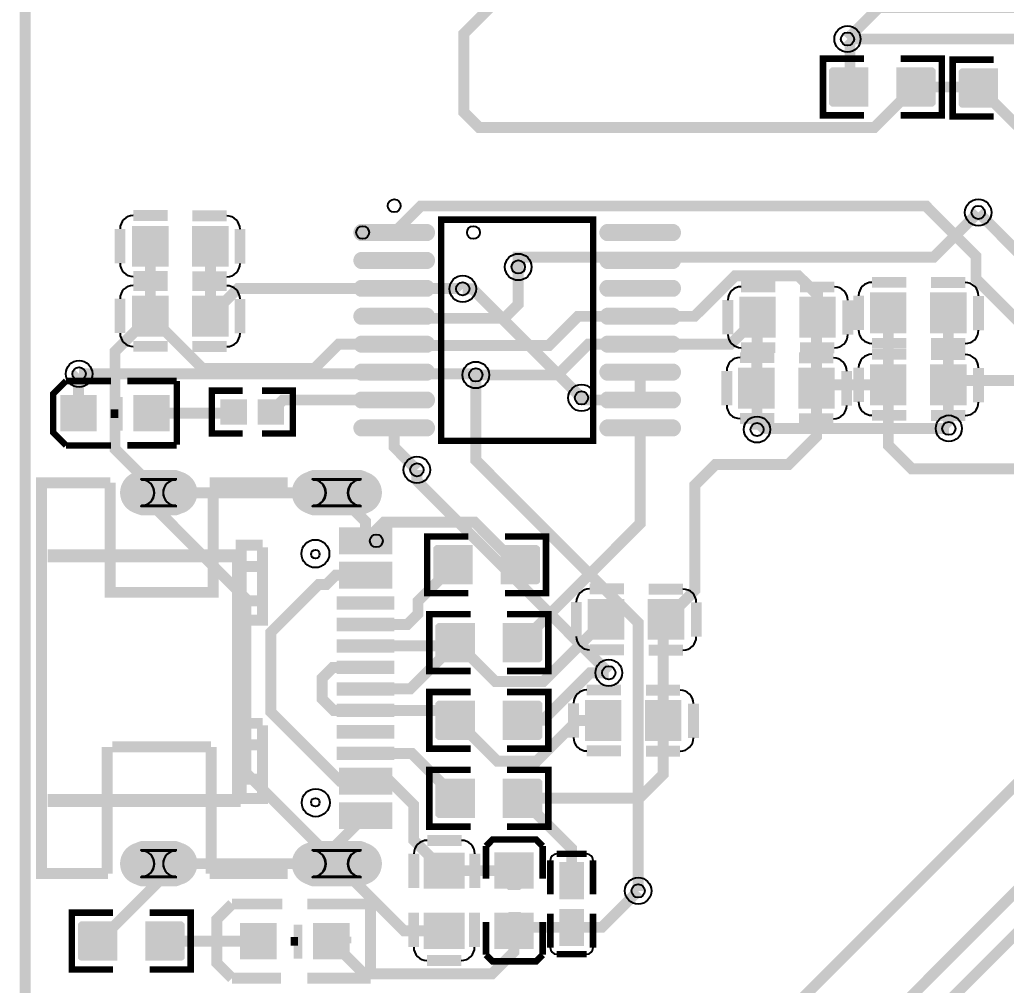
# Model space of a CAD drawing. Header units: millimetres. Extents: x 0 to 155, y 0 to 71.
# Drawn here: x -0.19 to 22.8, y 19.52 to 42 of the extents above; entities that cross this region are included whole.
import ezdxf

# ---------------------------------------------------------------- set-up
doc = ezdxf.new("R2010")
doc.units = ezdxf.units.MM
for name, color, linetype, true_color in [('BoardOutLine', 7, 'Continuous', 0xff00ff), ('BottomLayer', 7, 'Continuous', 0x0000ff), ('BottomSolderMaskLayer', 7, 'Continuous', 0xaa00ff), ('Document', 7, 'Continuous', 0xffffff), ('Hole', 7, 'Continuous', 0x222222), ('Multi-Layer', 7, 'Continuous', 0xc0c0c0), ('TopLayer', 7, 'Continuous', 0xff0000), ('TopPasteMaskLayer', 7, 'Continuous', 0x808080), ('TopSilkLayer', 7, 'Continuous', 0xffcc00), ('TopSolderMaskLayer', 7, 'Continuous', 0x800080)]:
    doc.layers.add(name, color=color, linetype=linetype, true_color=true_color)

msp = doc.modelspace()

# ---------------------------------------------------------------- hatches: boundary and pattern name
at = {"layer": 'BottomSolderMaskLayer'}
for points in [[(3.471, 31.515, -0.785398), (3.471, 30.465), (2.631, 30.465, -0.785398), (2.631, 31.515)], [(7.779, 31.515, -0.785398), (7.779, 30.465), (6.624, 30.465, -0.785398), (6.624, 31.515)], [(3.471, 22.875, -0.785398), (3.471, 21.825), (2.631, 21.825, -0.785398), (2.631, 22.875)], [(7.779, 22.875, -0.785398), (7.779, 21.825), (6.624, 21.825, -0.785398), (6.624, 22.875)]]:
    msp.add_hatch(color=256, dxfattribs=at).paths.add_polyline_path(points)
at = {"layer": 'Document'}
for points in [[(2.966, 32.566), (2.966, 33.226), (3.119, 33.226), (3.119, 32.566)], [(0.838, 32.891), (1.498, 32.891), (1.498, 32.738), (0.838, 32.738)], [(2.691, 32.943), (3.352, 32.943), (3.352, 32.79), (2.691, 32.79)], [(0.461, 29.67), (4.961, 29.67), (4.961, 23.67), (0.461, 23.67), (0.461, 23.97), (4.761, 23.97), (4.761, 29.37), (0.461, 29.37)], [(7.158, 20.272), (7.158, 20.933), (7.31, 20.933), (7.31, 20.272)], [(5.029, 20.597), (5.689, 20.597), (5.689, 20.445), (5.029, 20.445)], [(6.882, 20.649), (7.543, 20.649), (7.543, 20.497), (6.882, 20.497)]]:
    msp.add_hatch(color=256, dxfattribs=at).paths.add_polyline_path(points)
at = {"layer": 'Multi-Layer'}
for points in [[(3.451, 31.49, -0.785398), (3.451, 30.49), (2.651, 30.49, -0.785398), (2.651, 31.49)], [(7.751, 31.49, -0.785398), (7.751, 30.49), (6.651, 30.49, -0.785398), (6.651, 31.49)], [(3.451, 22.85, -0.785398), (3.451, 21.85), (2.651, 21.85, -0.785398), (2.651, 22.85)], [(7.751, 22.85, -0.785398), (7.751, 21.85), (6.651, 21.85, -0.785398), (6.651, 22.85)]]:
    msp.add_hatch(color=256, dxfattribs=at).paths.add_polyline_path(points)
at = {"layer": 'TopLayer'}
for points in [[(19.564, 40.005), (19.564, 40.869), (18.757, 40.869), (18.757, 40.005)], [(20.264, 40.005), (20.264, 40.869), (21.07, 40.869), (21.07, 40.005)], [(22.586, 40.843), (22.586, 39.979), (21.78, 39.979), (21.78, 40.843)], [(2.455, 37.177), (3.255, 37.177), (3.255, 36.277), (2.455, 36.277)], [(3.855, 37.177), (4.655, 37.177), (4.655, 36.277), (3.855, 36.277)], [(9.232, 37.22, -0.785398), (9.232, 36.877), (7.844, 36.877, -0.785398), (7.844, 37.22)], [(14.964, 37.22, -0.785398), (14.964, 36.877), (13.575, 36.877, -0.785398), (13.575, 37.22)], [(9.232, 36.57, -0.785398), (9.232, 36.227), (7.844, 36.227, -0.785398), (7.844, 36.57)], [(14.964, 36.57, -0.785398), (14.964, 36.227), (13.575, 36.227, -0.785398), (13.575, 36.57)], [(9.232, 35.92, -0.785398), (9.232, 35.577), (7.844, 35.577, -0.785398), (7.844, 35.92)], [(14.964, 35.92, -0.785398), (14.964, 35.577), (13.575, 35.577, -0.785398), (13.575, 35.92)], [(2.455, 35.552), (3.255, 35.552), (3.255, 34.652), (2.455, 34.652)], [(3.855, 35.552), (4.655, 35.552), (4.655, 34.652), (3.855, 34.652)], [(17.403, 34.626), (16.603, 34.626), (16.603, 35.526), (17.403, 35.526)], [(18.803, 34.626), (18.003, 34.626), (18.003, 35.526), (18.803, 35.526)], [(20.451, 34.728), (19.651, 34.728), (19.651, 35.628), (20.451, 35.628)], [(21.851, 34.728), (21.051, 34.728), (21.051, 35.628), (21.851, 35.628)], [(9.232, 35.269, -0.785398), (9.232, 34.926), (7.844, 34.926, -0.785398), (7.844, 35.269)], [(14.964, 35.269, -0.785398), (14.964, 34.926), (13.575, 34.926, -0.785398), (13.575, 35.269)], [(9.232, 34.619, -0.785398), (9.232, 34.276), (7.844, 34.276, -0.785398), (7.844, 34.619)], [(14.964, 34.619, -0.785398), (14.964, 34.276), (13.575, 34.276, -0.785398), (13.575, 34.619)], [(9.232, 33.969, -0.785398), (9.232, 33.626), (7.844, 33.626, -0.785398), (7.844, 33.969)], [(14.964, 33.969, -0.785398), (14.964, 33.626), (13.575, 33.626, -0.785398), (13.575, 33.969)], [(17.377, 32.975), (16.577, 32.975), (16.577, 33.875), (17.377, 33.875)], [(18.777, 32.975), (17.977, 32.975), (17.977, 33.875), (18.777, 33.875)], [(20.451, 33.051), (19.651, 33.051), (19.651, 33.952), (20.451, 33.952)], [(21.851, 33.051), (21.051, 33.051), (21.051, 33.952), (21.851, 33.952)], [(0.78, 32.441), (0.78, 33.241), (1.58, 33.241), (1.58, 32.441)], [(2.482, 32.441), (2.482, 33.241), (3.282, 33.241), (3.282, 32.441)], [(5.081, 33.136), (5.081, 32.596), (4.516, 32.596), (4.516, 33.136)], [(5.381, 33.136), (5.381, 32.596), (5.947, 32.596), (5.947, 33.136)], [(9.232, 33.319, -0.785398), (9.232, 32.976), (7.844, 32.976, -0.785398), (7.844, 33.319)], [(14.964, 33.319, -0.785398), (14.964, 32.976), (13.575, 32.976, -0.785398), (13.575, 33.319)], [(9.232, 32.669, -0.785398), (9.232, 32.326), (7.844, 32.326, -0.785398), (7.844, 32.669)], [(14.964, 32.669, -0.785398), (14.964, 32.326), (13.575, 32.326, -0.785398), (13.575, 32.669)], [(8.446, 30.17), (8.446, 29.57), (7.296, 29.57), (7.296, 30.17)], [(10.342, 28.878), (10.342, 29.742), (9.536, 29.742), (9.536, 28.878)], [(11.042, 28.878), (11.042, 29.742), (11.849, 29.742), (11.849, 28.878)], [(8.446, 29.37), (8.446, 28.77), (7.296, 28.77), (7.296, 29.37)], [(8.446, 28.57), (8.446, 28.27), (7.296, 28.27), (7.296, 28.57)], [(13.872, 27.59), (13.072, 27.59), (13.072, 28.491), (13.872, 28.491)], [(15.272, 27.59), (14.472, 27.59), (14.472, 28.491), (15.272, 28.491)], [(8.446, 28.07), (8.446, 27.77), (7.296, 27.77), (7.296, 28.07)], [(10.393, 27.067), (10.393, 27.931), (9.587, 27.931), (9.587, 27.067)], [(11.093, 27.067), (11.093, 27.931), (11.9, 27.931), (11.9, 27.067)], [(8.446, 27.57), (8.446, 27.27), (7.296, 27.27), (7.296, 27.57)], [(8.446, 27.07), (8.446, 26.77), (7.296, 26.77), (7.296, 27.07)], [(8.446, 26.57), (8.446, 26.27), (7.296, 26.27), (7.296, 26.57)], [(8.446, 26.07), (8.446, 25.77), (7.296, 25.77), (7.296, 26.07)], [(10.393, 25.256), (10.393, 26.12), (9.587, 26.12), (9.587, 25.256)], [(11.093, 25.256), (11.093, 26.12), (11.9, 26.12), (11.9, 25.256)], [(13.806, 25.236), (13.006, 25.236), (13.006, 26.136), (13.806, 26.136)], [(15.206, 25.236), (14.406, 25.236), (14.406, 26.136), (15.206, 26.136)], [(8.446, 25.57), (8.446, 25.27), (7.296, 25.27), (7.296, 25.57)], [(8.446, 25.07), (8.446, 24.77), (7.296, 24.77), (7.296, 25.07)], [(8.446, 24.57), (8.446, 23.97), (7.296, 23.97), (7.296, 24.57)], [(10.393, 24.307), (10.393, 23.443), (9.587, 23.443), (9.587, 24.307)], [(11.093, 24.307), (11.093, 23.443), (11.9, 23.443), (11.9, 24.307)], [(8.446, 23.77), (8.446, 23.17), (7.296, 23.17), (7.296, 23.77)], [(10.152, 22.587), (10.152, 21.787), (9.252, 21.787), (9.252, 22.587)], [(10.897, 21.788), (10.897, 22.588), (11.761, 22.588), (11.761, 21.788)], [(12.404, 21.561), (12.944, 21.561), (12.944, 22.351), (12.404, 22.351)], [(10.152, 21.187), (10.152, 20.387), (9.252, 20.387), (9.252, 21.187)], [(10.897, 20.388), (10.897, 21.188), (11.761, 21.188), (11.761, 20.388)], [(12.404, 21.261), (12.944, 21.261), (12.944, 20.471), (12.404, 20.471)], [(2.062, 20.979), (2.062, 20.115), (1.255, 20.115), (1.255, 20.979)], [(2.762, 20.979), (2.762, 20.115), (3.568, 20.115), (3.568, 20.979)], [(4.971, 20.147), (4.971, 20.947), (5.771, 20.947), (5.771, 20.147)], [(6.673, 20.147), (6.673, 20.947), (7.473, 20.947), (7.473, 20.147)]]:
    msp.add_hatch(color=256, dxfattribs=at).paths.add_polyline_path(points)
at = {"layer": 'TopPasteMaskLayer'}
for points in [[(18.719, 39.987), (19.519, 39.987), (19.569, 40.037), (19.569, 40.265), (19.199, 40.265), (19.199, 40.595), (19.569, 40.595), (19.569, 40.837), (19.519, 40.887), (18.719, 40.887), (18.669, 40.837), (18.669, 40.037)], [(21.109, 40.887), (20.309, 40.887), (20.259, 40.837), (20.259, 40.609), (20.629, 40.609), (20.629, 40.279), (20.259, 40.279), (20.259, 40.037), (20.309, 39.987), (21.109, 39.987), (21.159, 40.037), (21.159, 40.837)], [(21.741, 39.961), (22.541, 39.961), (22.591, 40.012), (22.591, 40.239), (22.221, 40.239), (22.221, 40.569), (22.591, 40.569), (22.591, 40.812), (22.541, 40.861), (21.741, 40.861), (21.691, 40.812), (21.691, 40.012)], [(2.455, 37.177), (3.255, 37.177), (3.255, 36.277), (2.455, 36.277)], [(3.855, 37.177), (4.655, 37.177), (4.655, 36.277), (3.855, 36.277)], [(9.232, 37.22, -0.785398), (9.232, 36.877), (7.844, 36.877, -0.785398), (7.844, 37.22)], [(14.964, 37.22, -0.785398), (14.964, 36.877), (13.575, 36.877, -0.785398), (13.575, 37.22)], [(9.232, 36.57, -0.785398), (9.232, 36.227), (7.844, 36.227, -0.785398), (7.844, 36.57)], [(14.964, 36.57, -0.785398), (14.964, 36.227), (13.575, 36.227, -0.785398), (13.575, 36.57)], [(9.232, 35.92, -0.785398), (9.232, 35.577), (7.844, 35.577, -0.785398), (7.844, 35.92)], [(14.964, 35.92, -0.785398), (14.964, 35.577), (13.575, 35.577, -0.785398), (13.575, 35.92)], [(2.455, 35.552), (3.255, 35.552), (3.255, 34.652), (2.455, 34.652)], [(3.855, 35.552), (4.655, 35.552), (4.655, 34.652), (3.855, 34.652)], [(17.403, 34.626), (16.603, 34.626), (16.603, 35.526), (17.403, 35.526)], [(18.803, 34.626), (18.003, 34.626), (18.003, 35.526), (18.803, 35.526)], [(20.451, 34.728), (19.651, 34.728), (19.651, 35.628), (20.451, 35.628)], [(21.851, 34.728), (21.051, 34.728), (21.051, 35.628), (21.851, 35.628)], [(9.232, 35.269, -0.785398), (9.232, 34.926), (7.844, 34.926, -0.785398), (7.844, 35.269)], [(14.964, 35.269, -0.785398), (14.964, 34.926), (13.575, 34.926, -0.785398), (13.575, 35.269)], [(9.232, 34.619, -0.785398), (9.232, 34.276), (7.844, 34.276, -0.785398), (7.844, 34.619)], [(14.964, 34.619, -0.785398), (14.964, 34.276), (13.575, 34.276, -0.785398), (13.575, 34.619)], [(9.232, 33.969, -0.785398), (9.232, 33.626), (7.844, 33.626, -0.785398), (7.844, 33.969)], [(14.964, 33.969, -0.785398), (14.964, 33.626), (13.575, 33.626, -0.785398), (13.575, 33.969)], [(17.377, 32.975), (16.577, 32.975), (16.577, 33.875), (17.377, 33.875)], [(18.777, 32.975), (17.977, 32.975), (17.977, 33.875), (18.777, 33.875)], [(20.451, 33.051), (19.651, 33.051), (19.651, 33.952), (20.451, 33.952)], [(21.851, 33.051), (21.051, 33.051), (21.051, 33.952), (21.851, 33.952)], [(0.78, 32.441), (0.78, 33.241), (1.58, 33.241), (1.58, 32.441)], [(2.482, 32.441), (2.482, 33.241), (3.282, 33.241), (3.282, 32.441)], [(5.096, 33.096), (5.096, 32.636), (5.056, 32.596), (4.556, 32.596), (4.516, 32.636), (4.516, 33.096), (4.556, 33.136), (5.056, 33.136)], [(5.366, 33.096), (5.366, 32.636), (5.406, 32.596), (5.907, 32.596), (5.947, 32.636), (5.947, 33.096), (5.907, 33.136), (5.406, 33.136)], [(9.232, 33.319, -0.785398), (9.232, 32.976), (7.844, 32.976, -0.785398), (7.844, 33.319)], [(14.964, 33.319, -0.785398), (14.964, 32.976), (13.575, 32.976, -0.785398), (13.575, 33.319)], [(9.232, 32.669, -0.785398), (9.232, 32.326), (7.844, 32.326, -0.785398), (7.844, 32.669)], [(14.964, 32.669, -0.785398), (14.964, 32.326), (13.575, 32.326, -0.785398), (13.575, 32.669)], [(3.95, 30.953), (3.951, 30.978), (3.951, 31.003), (3.95, 31.027), (3.947, 31.052), (3.943, 31.077), (3.938, 31.101), (3.932, 31.126), (3.925, 31.149), (3.916, 31.173), (3.907, 31.196), (3.896, 31.218), (3.884, 31.24), (3.871, 31.261), (3.857, 31.282), (3.842, 31.302), (3.826, 31.321), (3.809, 31.339), (3.791, 31.357), (3.772, 31.373), (3.753, 31.389), (3.733, 31.403), (3.712, 31.417), (3.69, 31.429), (3.668, 31.441), (3.645, 31.451), (3.622, 31.46), (3.598, 31.468), (3.574, 31.475), (3.55, 31.48), (3.525, 31.485), (3.501, 31.488), (3.476, 31.489), (3.451, 31.49), (2.651, 31.49), (2.626, 31.489), (2.601, 31.488), (2.576, 31.485), (2.552, 31.48), (2.528, 31.475), (2.504, 31.468), (2.48, 31.46), (2.457, 31.451), (2.434, 31.441), (2.412, 31.429), (2.39, 31.417), (2.369, 31.403), (2.349, 31.389), (2.33, 31.373), (2.311, 31.357), (2.293, 31.339), (2.276, 31.321), (2.26, 31.302), (2.245, 31.282), (2.231, 31.261), (2.218, 31.24), (2.206, 31.218), (2.195, 31.196), (2.185, 31.173), (2.177, 31.149), (2.17, 31.126), (2.163, 31.101), (2.159, 31.077), (2.155, 31.052), (2.152, 31.027), (2.151, 31.003), (2.151, 30.978), (2.152, 30.953), (2.155, 30.928), (2.159, 30.903), (2.163, 30.879), (2.17, 30.855), (2.177, 30.831), (2.185, 30.807), (2.195, 30.784), (2.206, 30.762), (2.218, 30.74), (2.231, 30.719), (2.245, 30.698), (2.26, 30.678), (2.276, 30.659), (2.293, 30.641), (2.311, 30.624), (2.33, 30.607), (2.349, 30.592), (2.369, 30.577), (2.39, 30.563), (2.412, 30.551), (2.434, 30.54), (2.457, 30.529), (2.48, 30.52), (2.504, 30.512), (2.528, 30.506), (2.552, 30.5), (2.576, 30.496), (2.601, 30.493), (2.626, 30.491), (2.651, 30.49), (3.451, 30.49), (3.476, 30.491), (3.501, 30.493), (3.525, 30.496), (3.55, 30.5), (3.574, 30.506), (3.598, 30.512), (3.622, 30.52), (3.645, 30.529), (3.668, 30.54), (3.69, 30.551), (3.712, 30.563), (3.733, 30.577), (3.753, 30.592), (3.772, 30.607), (3.791, 30.624), (3.809, 30.641), (3.826, 30.659), (3.842, 30.678), (3.857, 30.698), (3.871, 30.719), (3.884, 30.74), (3.896, 30.762), (3.907, 30.784), (3.916, 30.807), (3.925, 30.831), (3.932, 30.855), (3.938, 30.879), (3.943, 30.903), (3.947, 30.928)], [(8.251, 31.003), (8.25, 31.027), (8.247, 31.052), (8.243, 31.077), (8.239, 31.101), (8.232, 31.126), (8.225, 31.149), (8.216, 31.173), (8.207, 31.196), (8.196, 31.218), (8.184, 31.24), (8.171, 31.261), (8.157, 31.282), (8.142, 31.302), (8.126, 31.321), (8.109, 31.339), (8.091, 31.357), (8.072, 31.373), (8.053, 31.389), (8.033, 31.403), (8.012, 31.417), (7.99, 31.429), (7.968, 31.441), (7.945, 31.451), (7.922, 31.46), (7.898, 31.468), (7.874, 31.475), (7.85, 31.48), (7.826, 31.485), (7.801, 31.488), (7.776, 31.489), (7.751, 31.49), (6.651, 31.49), (6.626, 31.489), (6.601, 31.488), (6.577, 31.485), (6.552, 31.48), (6.528, 31.475), (6.504, 31.468), (6.48, 31.46), (6.457, 31.451), (6.434, 31.441), (6.412, 31.429), (6.39, 31.417), (6.369, 31.403), (6.349, 31.389), (6.33, 31.373), (6.311, 31.357), (6.293, 31.339), (6.276, 31.321), (6.26, 31.302), (6.245, 31.282), (6.231, 31.261), (6.218, 31.24), (6.206, 31.218), (6.195, 31.196), (6.186, 31.173), (6.177, 31.149), (6.17, 31.126), (6.164, 31.101), (6.159, 31.077), (6.155, 31.052), (6.152, 31.027), (6.151, 31.003), (6.151, 30.978), (6.152, 30.953), (6.155, 30.928), (6.159, 30.903), (6.164, 30.879), (6.17, 30.855), (6.177, 30.831), (6.186, 30.807), (6.195, 30.784), (6.206, 30.762), (6.218, 30.74), (6.231, 30.719), (6.245, 30.698), (6.26, 30.678), (6.276, 30.659), (6.293, 30.641), (6.311, 30.624), (6.33, 30.607), (6.349, 30.592), (6.369, 30.577), (6.39, 30.563), (6.412, 30.551), (6.434, 30.54), (6.457, 30.529), (6.48, 30.52), (6.504, 30.512), (6.528, 30.506), (6.552, 30.5), (6.577, 30.496), (6.601, 30.493), (6.626, 30.491), (6.651, 30.49), (7.751, 30.49), (7.776, 30.491), (7.801, 30.493), (7.826, 30.496), (7.85, 30.5), (7.874, 30.506), (7.898, 30.512), (7.922, 30.52), (7.945, 30.529), (7.968, 30.54), (7.99, 30.551), (8.012, 30.563), (8.033, 30.577), (8.053, 30.592), (8.072, 30.607), (8.091, 30.624), (8.109, 30.641), (8.126, 30.659), (8.142, 30.678), (8.157, 30.698), (8.171, 30.719), (8.184, 30.74), (8.196, 30.762), (8.207, 30.784), (8.216, 30.807), (8.225, 30.831), (8.232, 30.855), (8.239, 30.879), (8.243, 30.903), (8.247, 30.928), (8.25, 30.953), (8.251, 30.978)], [(8.446, 30.17), (7.296, 30.17), (7.296, 29.57), (8.446, 29.57)], [(9.497, 28.861), (10.297, 28.861), (10.347, 28.911), (10.347, 29.138), (9.977, 29.138), (9.977, 29.468), (10.347, 29.468), (10.347, 29.711), (10.297, 29.761), (9.497, 29.761), (9.447, 29.711), (9.447, 28.911)], [(11.887, 29.76), (11.087, 29.76), (11.037, 29.71), (11.037, 29.482), (11.407, 29.482), (11.407, 29.153), (11.037, 29.153), (11.037, 28.91), (11.087, 28.86), (11.887, 28.86), (11.937, 28.91), (11.937, 29.71)], [(8.446, 29.37), (7.296, 29.37), (7.296, 28.77), (8.446, 28.77)], [(7.296, 28.27), (8.446, 28.27), (8.446, 28.57), (7.296, 28.57)], [(13.872, 27.59), (13.072, 27.59), (13.072, 28.491), (13.872, 28.491)], [(15.272, 27.59), (14.472, 27.59), (14.472, 28.491), (15.272, 28.491)], [(7.296, 27.77), (8.446, 27.77), (8.446, 28.07), (7.296, 28.07)], [(9.548, 27.049), (10.348, 27.049), (10.398, 27.099), (10.398, 27.327), (10.028, 27.327), (10.028, 27.657), (10.398, 27.657), (10.398, 27.899), (10.348, 27.949), (9.548, 27.949), (9.498, 27.899), (9.498, 27.099)], [(11.938, 27.949), (11.138, 27.949), (11.088, 27.899), (11.088, 27.671), (11.458, 27.671), (11.458, 27.341), (11.088, 27.341), (11.088, 27.099), (11.138, 27.049), (11.938, 27.049), (11.988, 27.099), (11.988, 27.899)], [(7.296, 27.27), (8.446, 27.27), (8.446, 27.57), (7.296, 27.57)], [(7.296, 26.77), (8.446, 26.77), (8.446, 27.07), (7.296, 27.07)], [(7.296, 26.27), (8.446, 26.27), (8.446, 26.57), (7.296, 26.57)], [(8.446, 26.07), (7.296, 26.07), (7.296, 25.77), (8.446, 25.77)], [(9.548, 25.238), (10.348, 25.238), (10.398, 25.288), (10.398, 25.516), (10.028, 25.516), (10.028, 25.846), (10.398, 25.846), (10.398, 26.088), (10.348, 26.138), (9.548, 26.138), (9.498, 26.088), (9.498, 25.288)], [(11.938, 26.138), (11.138, 26.138), (11.088, 26.088), (11.088, 25.86), (11.458, 25.86), (11.458, 25.53), (11.088, 25.53), (11.088, 25.288), (11.138, 25.238), (11.938, 25.238), (11.988, 25.288), (11.988, 26.088)], [(13.806, 25.236), (13.006, 25.236), (13.006, 26.136), (13.806, 26.136)], [(15.206, 25.236), (14.406, 25.236), (14.406, 26.136), (15.206, 26.136)], [(8.446, 25.57), (7.296, 25.57), (7.296, 25.27), (8.446, 25.27)], [(7.296, 24.77), (8.446, 24.77), (8.446, 25.07), (7.296, 25.07)], [(7.296, 23.97), (8.446, 23.97), (8.446, 24.57), (7.296, 24.57)], [(9.548, 23.425), (10.348, 23.425), (10.398, 23.475), (10.398, 23.703), (10.028, 23.703), (10.028, 24.033), (10.398, 24.033), (10.398, 24.275), (10.348, 24.325), (9.548, 24.325), (9.498, 24.275), (9.498, 23.475)], [(11.938, 24.325), (11.138, 24.325), (11.088, 24.275), (11.088, 24.047), (11.458, 24.047), (11.458, 23.717), (11.088, 23.717), (11.088, 23.475), (11.138, 23.425), (11.938, 23.425), (11.988, 23.475), (11.988, 24.275)], [(7.296, 23.17), (8.446, 23.17), (8.446, 23.77), (7.296, 23.77)], [(3.951, 22.362), (3.95, 22.387), (3.947, 22.412), (3.943, 22.437), (3.938, 22.461), (3.932, 22.485), (3.925, 22.509), (3.916, 22.533), (3.907, 22.556), (3.896, 22.578), (3.884, 22.6), (3.871, 22.621), (3.857, 22.642), (3.842, 22.662), (3.826, 22.681), (3.809, 22.699), (3.791, 22.717), (3.772, 22.733), (3.753, 22.749), (3.733, 22.763), (3.712, 22.777), (3.69, 22.789), (3.668, 22.801), (3.645, 22.811), (3.622, 22.82), (3.598, 22.828), (3.574, 22.835), (3.55, 22.84), (3.525, 22.844), (3.501, 22.848), (3.476, 22.849), (3.451, 22.85), (2.651, 22.85), (2.626, 22.849), (2.601, 22.848), (2.576, 22.844), (2.552, 22.84), (2.528, 22.835), (2.504, 22.828), (2.48, 22.82), (2.457, 22.811), (2.434, 22.801), (2.412, 22.789), (2.39, 22.777), (2.369, 22.763), (2.349, 22.749), (2.33, 22.733), (2.311, 22.717), (2.293, 22.699), (2.276, 22.681), (2.26, 22.662), (2.245, 22.642), (2.231, 22.621), (2.218, 22.6), (2.206, 22.578), (2.195, 22.556), (2.185, 22.533), (2.177, 22.509), (2.17, 22.485), (2.163, 22.461), (2.159, 22.437), (2.155, 22.412), (2.152, 22.387), (2.151, 22.362), (2.151, 22.338), (2.152, 22.313), (2.155, 22.288), (2.159, 22.263), (2.163, 22.239), (2.17, 22.215), (2.177, 22.191), (2.185, 22.167), (2.195, 22.144), (2.206, 22.122), (2.218, 22.1), (2.231, 22.079), (2.245, 22.058), (2.26, 22.038), (2.276, 22.019), (2.293, 22.001), (2.311, 21.983), (2.33, 21.967), (2.349, 21.951), (2.369, 21.937), (2.39, 21.923), (2.412, 21.911), (2.434, 21.9), (2.457, 21.889), (2.48, 21.88), (2.504, 21.872), (2.528, 21.865), (2.552, 21.86), (2.576, 21.856), (2.601, 21.853), (2.626, 21.851), (2.651, 21.85), (3.451, 21.85), (3.476, 21.851), (3.501, 21.853), (3.525, 21.856), (3.55, 21.86), (3.574, 21.865), (3.598, 21.872), (3.622, 21.88), (3.645, 21.889), (3.668, 21.9), (3.69, 21.911), (3.712, 21.923), (3.733, 21.937), (3.753, 21.951), (3.772, 21.967), (3.791, 21.983), (3.809, 22.001), (3.826, 22.019), (3.842, 22.038), (3.857, 22.058), (3.871, 22.079), (3.884, 22.1), (3.896, 22.122), (3.907, 22.144), (3.916, 22.167), (3.925, 22.191), (3.932, 22.215), (3.938, 22.239), (3.943, 22.263), (3.947, 22.288), (3.95, 22.313), (3.951, 22.338)], [(8.25, 22.313), (8.251, 22.338), (8.251, 22.362), (8.25, 22.387), (8.247, 22.412), (8.243, 22.437), (8.239, 22.461), (8.232, 22.485), (8.225, 22.509), (8.216, 22.533), (8.207, 22.556), (8.196, 22.578), (8.184, 22.6), (8.171, 22.621), (8.157, 22.642), (8.142, 22.662), (8.126, 22.681), (8.109, 22.699), (8.091, 22.717), (8.072, 22.733), (8.053, 22.749), (8.033, 22.763), (8.012, 22.777), (7.99, 22.789), (7.968, 22.801), (7.945, 22.811), (7.922, 22.82), (7.898, 22.828), (7.874, 22.835), (7.85, 22.84), (7.826, 22.844), (7.801, 22.848), (7.776, 22.849), (7.751, 22.85), (6.651, 22.85), (6.626, 22.849), (6.601, 22.848), (6.577, 22.844), (6.552, 22.84), (6.528, 22.835), (6.504, 22.828), (6.48, 22.82), (6.457, 22.811), (6.434, 22.801), (6.412, 22.789), (6.39, 22.777), (6.369, 22.763), (6.349, 22.749), (6.33, 22.733), (6.311, 22.717), (6.293, 22.699), (6.276, 22.681), (6.26, 22.662), (6.245, 22.642), (6.231, 22.621), (6.218, 22.6), (6.206, 22.578), (6.195, 22.556), (6.186, 22.533), (6.177, 22.509), (6.17, 22.485), (6.164, 22.461), (6.159, 22.437), (6.155, 22.412), (6.152, 22.387), (6.151, 22.362), (6.151, 22.338), (6.152, 22.313), (6.155, 22.288), (6.159, 22.263), (6.164, 22.239), (6.17, 22.215), (6.177, 22.191), (6.186, 22.167), (6.195, 22.144), (6.206, 22.122), (6.218, 22.1), (6.231, 22.079), (6.245, 22.058), (6.26, 22.038), (6.276, 22.019), (6.293, 22.001), (6.311, 21.983), (6.33, 21.967), (6.349, 21.951), (6.369, 21.937), (6.39, 21.923), (6.412, 21.911), (6.434, 21.9), (6.457, 21.889), (6.48, 21.88), (6.504, 21.872), (6.528, 21.865), (6.552, 21.86), (6.577, 21.856), (6.601, 21.853), (6.626, 21.851), (6.651, 21.85), (7.751, 21.85), (7.776, 21.851), (7.801, 21.853), (7.826, 21.856), (7.85, 21.86), (7.874, 21.865), (7.898, 21.872), (7.922, 21.88), (7.945, 21.889), (7.968, 21.9), (7.99, 21.911), (8.012, 21.923), (8.033, 21.937), (8.053, 21.951), (8.072, 21.967), (8.091, 21.983), (8.109, 22.001), (8.126, 22.019), (8.142, 22.038), (8.157, 22.058), (8.171, 22.079), (8.184, 22.1), (8.196, 22.122), (8.207, 22.144), (8.216, 22.167), (8.225, 22.191), (8.232, 22.215), (8.239, 22.239), (8.243, 22.263), (8.247, 22.288)], [(10.152, 22.587), (10.152, 21.787), (9.252, 21.787), (9.252, 22.587)], [(11.471, 21.74), (11.195, 21.74), (10.901, 22.014), (10.901, 22.518), (10.965, 22.582), (11.701, 22.582), (11.765, 22.518), (11.765, 22.014)], [(12.899, 21.591), (12.449, 21.591), (12.399, 21.661), (12.399, 22.141), (12.449, 22.191), (12.899, 22.191), (12.949, 22.141), (12.949, 21.661)], [(10.152, 21.187), (10.152, 20.387), (9.252, 20.387), (9.252, 21.187)], [(11.483, 21.224), (11.206, 21.224), (10.912, 20.95), (10.912, 20.447), (10.976, 20.383), (11.712, 20.383), (11.776, 20.447), (11.776, 20.95)], [(12.899, 20.631), (12.449, 20.631), (12.399, 20.681), (12.399, 21.161), (12.449, 21.231), (12.899, 21.231), (12.949, 21.161), (12.949, 20.681)], [(1.217, 20.097), (2.017, 20.097), (2.067, 20.147), (2.067, 20.375), (1.697, 20.375), (1.697, 20.705), (2.067, 20.705), (2.067, 20.947), (2.017, 20.997), (1.217, 20.997), (1.167, 20.947), (1.167, 20.147)], [(3.607, 20.997), (2.807, 20.997), (2.757, 20.947), (2.757, 20.719), (3.127, 20.719), (3.127, 20.389), (2.757, 20.389), (2.757, 20.147), (2.807, 20.097), (3.607, 20.097), (3.657, 20.147), (3.657, 20.947)], [(4.971, 20.147), (4.971, 20.947), (5.771, 20.947), (5.771, 20.147)], [(6.673, 20.147), (6.673, 20.947), (7.473, 20.947), (7.473, 20.147)]]:
    msp.add_hatch(color=256, dxfattribs=at).paths.add_polyline_path(points)
at = {"layer": 'TopSolderMaskLayer'}
for points in [[(19.589, 39.979), (19.589, 40.894), (18.732, 40.894), (18.732, 39.979)], [(20.238, 39.979), (20.238, 40.894), (21.096, 40.894), (21.096, 39.979)], [(22.612, 40.869), (22.612, 39.954), (21.754, 39.954), (21.754, 40.869)], [(9.335, 37.245, -0.785398), (9.335, 36.851), (7.741, 36.851, -0.785398), (7.741, 37.245)], [(15.067, 37.245, -0.785398), (15.067, 36.851), (13.473, 36.851, -0.785398), (13.473, 37.245)], [(2.43, 37.203), (3.28, 37.203), (3.28, 36.252), (2.43, 36.252)], [(3.83, 37.203), (4.68, 37.203), (4.68, 36.252), (3.83, 36.252)], [(9.335, 36.595, -0.785398), (9.335, 36.201), (7.741, 36.201, -0.785398), (7.741, 36.595)], [(15.067, 36.595, -0.785398), (15.067, 36.201), (13.473, 36.201, -0.785398), (13.473, 36.595)], [(9.335, 35.945, -0.785398), (9.335, 35.551), (7.741, 35.551, -0.785398), (7.741, 35.945)], [(15.067, 35.945, -0.785398), (15.067, 35.551), (13.473, 35.551, -0.785398), (13.473, 35.945)], [(20.476, 34.702), (19.625, 34.702), (19.625, 35.653), (20.476, 35.653)], [(21.876, 34.702), (21.025, 34.702), (21.025, 35.653), (21.876, 35.653)], [(2.43, 35.577), (3.28, 35.577), (3.28, 34.626), (2.43, 34.626)], [(3.83, 35.577), (4.68, 35.577), (4.68, 34.626), (3.83, 34.626)], [(17.428, 34.601), (16.577, 34.601), (16.577, 35.552), (17.428, 35.552)], [(18.828, 34.601), (17.977, 34.601), (17.977, 35.552), (18.828, 35.552)], [(9.335, 35.295, -0.785398), (9.335, 34.901), (7.741, 34.901, -0.785398), (7.741, 35.295)], [(15.067, 35.295, -0.785398), (15.067, 34.901), (13.473, 34.901, -0.785398), (13.473, 35.295)], [(9.335, 34.645, -0.785398), (9.335, 34.251), (7.741, 34.251, -0.785398), (7.741, 34.645)], [(15.067, 34.645, -0.785398), (15.067, 34.251), (13.473, 34.251, -0.785398), (13.473, 34.645)], [(9.335, 33.995, -0.785398), (9.335, 33.601), (7.741, 33.601, -0.785398), (7.741, 33.995)], [(15.067, 33.995, -0.785398), (15.067, 33.601), (13.473, 33.601, -0.785398), (13.473, 33.995)], [(17.403, 32.95), (16.552, 32.95), (16.552, 33.901), (17.403, 33.901)], [(18.803, 32.95), (17.952, 32.95), (17.952, 33.901), (18.803, 33.901)], [(20.476, 33.026), (19.625, 33.026), (19.625, 33.977), (20.476, 33.977)], [(21.876, 33.026), (21.025, 33.026), (21.025, 33.977), (21.876, 33.977)], [(9.335, 33.345, -0.785398), (9.335, 32.951), (7.741, 32.951, -0.785398), (7.741, 33.345)], [(15.067, 33.345, -0.785398), (15.067, 32.951), (13.473, 32.951, -0.785398), (13.473, 33.345)], [(0.755, 32.416), (0.755, 33.266), (1.605, 33.266), (1.605, 32.416)], [(2.456, 32.416), (2.456, 33.266), (3.307, 33.266), (3.307, 32.416)], [(5.107, 33.162), (5.107, 32.571), (4.49, 32.571), (4.49, 33.162)], [(5.356, 33.162), (5.356, 32.571), (5.972, 32.571), (5.972, 33.162)], [(9.335, 32.695, -0.785398), (9.335, 32.301), (7.741, 32.301, -0.785398), (7.741, 32.695)], [(15.067, 32.695, -0.785398), (15.067, 32.301), (13.473, 32.301, -0.785398), (13.473, 32.695)], [(3.471, 31.515, -0.785398), (3.471, 30.465), (2.631, 30.465, -0.785398), (2.631, 31.515)], [(7.779, 31.515, -0.785398), (7.779, 30.465), (6.624, 30.465, -0.785398), (6.624, 31.515)], [(8.494, 30.183), (8.494, 29.557), (7.248, 29.557), (7.248, 30.183)], [(10.368, 28.853), (10.368, 29.768), (9.51, 29.768), (9.51, 28.853)], [(11.017, 28.853), (11.017, 29.768), (11.874, 29.768), (11.874, 28.853)], [(8.494, 29.383), (8.494, 28.757), (7.248, 28.757), (7.248, 29.383)], [(8.542, 28.577), (8.542, 28.264), (7.2, 28.264), (7.2, 28.577)], [(13.898, 27.565), (13.047, 27.565), (13.047, 28.516), (13.898, 28.516)], [(15.298, 27.565), (14.447, 27.565), (14.447, 28.516), (15.298, 28.516)], [(8.542, 28.077), (8.542, 27.764), (7.2, 27.764), (7.2, 28.077)], [(10.419, 27.042), (10.419, 27.957), (9.561, 27.957), (9.561, 27.042)], [(11.068, 27.042), (11.068, 27.957), (11.925, 27.957), (11.925, 27.042)], [(8.542, 27.577), (8.542, 27.264), (7.2, 27.264), (7.2, 27.577)], [(8.542, 27.077), (8.542, 26.764), (7.2, 26.764), (7.2, 27.077)], [(8.542, 26.577), (8.542, 26.264), (7.2, 26.264), (7.2, 26.577)], [(8.542, 26.077), (8.542, 25.764), (7.2, 25.764), (7.2, 26.077)], [(10.419, 25.231), (10.419, 26.146), (9.561, 26.146), (9.561, 25.231)], [(11.068, 25.231), (11.068, 26.146), (11.925, 26.146), (11.925, 25.231)], [(13.832, 25.21), (12.981, 25.21), (12.981, 26.161), (13.832, 26.161)], [(15.232, 25.21), (14.381, 25.21), (14.381, 26.161), (15.232, 26.161)], [(8.542, 25.577), (8.542, 25.264), (7.2, 25.264), (7.2, 25.577)], [(8.542, 25.077), (8.542, 24.764), (7.2, 24.764), (7.2, 25.077)], [(8.494, 24.583), (8.494, 23.957), (7.248, 23.957), (7.248, 24.583)], [(10.419, 24.332), (10.419, 23.417), (9.561, 23.417), (9.561, 24.332)], [(11.068, 24.332), (11.068, 23.417), (11.925, 23.417), (11.925, 24.332)], [(8.494, 23.783), (8.494, 23.157), (7.248, 23.157), (7.248, 23.783)], [(3.471, 22.875, -0.785398), (3.471, 21.825), (2.631, 21.825, -0.785398), (2.631, 22.875)], [(7.779, 22.875, -0.785398), (7.779, 21.825), (6.624, 21.825, -0.785398), (6.624, 22.875)], [(10.18, 22.61), (10.18, 21.765), (9.223, 21.765), (9.223, 22.61)], [(10.869, 21.765), (10.869, 22.612), (11.788, 22.612), (11.788, 21.765)], [(12.386, 21.524), (12.961, 21.524), (12.961, 22.388), (12.386, 22.388)], [(10.18, 21.21), (10.18, 20.365), (9.223, 20.365), (9.223, 21.21)], [(10.869, 20.365), (10.869, 21.212), (11.788, 21.212), (11.788, 20.365)], [(12.386, 21.298), (12.961, 21.298), (12.961, 20.434), (12.386, 20.434)], [(2.087, 21.005), (2.087, 20.09), (1.23, 20.09), (1.23, 21.005)], [(2.737, 21.005), (2.737, 20.09), (3.594, 20.09), (3.594, 21.005)], [(4.946, 20.122), (4.946, 20.973), (5.796, 20.973), (5.796, 20.122)], [(6.647, 20.122), (6.647, 20.973), (7.498, 20.973), (7.498, 20.122)]]:
    msp.add_hatch(color=256, dxfattribs=at).paths.add_polyline_path(points)

# ---------------------------------------------------------------- linework, layer by layer
at = {"layer": 'BoardOutLine', "const_width": 0.254}
msp.add_lwpolyline([(106.139, 0), (-0.061, 0), (-0.061, 71.365), (106.139, 71.365), (106.139, 0)], close=True, dxfattribs=at)
at = {"layer": 'BottomLayer', "const_width": 0.254}
for points in [[(37.312, 20.674), (33.959, 24.027), (33.959, 26.212), (27.228, 32.943), (27.228, 39.648), (25.322, 41.555), (19.101, 41.555)], [(22.148, 37.515), (21.106, 36.473), (11.429, 36.473), (11.429, 36.245)], [(12.903, 33.198), (10.363, 35.738), (10.135, 35.738)], [(10.439, 33.731), (10.414, 33.757), (1.194, 33.757)], [(14.223, 21.716), (14.223, 27.964), (10.438, 31.749), (10.438, 33.73)], [(16.993, 32.461), (17.018, 32.487), (21.463, 32.487)], [(13.538, 26.797), (9.068, 31.267), (9.068, 31.521)], [(31.064, 25.781), (24.613, 25.781), (18.009, 19.177)]]:
    msp.add_lwpolyline(points, dxfattribs=at)
at = {"layer": 'BottomSolderMaskLayer'}
for points in [[(3.471, 31.305), (2.631, 31.305)], [(7.779, 31.305), (6.623, 31.305)], [(3.471, 30.675), (2.631, 30.675)], [(7.779, 30.675), (6.623, 30.675)], [(3.471, 22.665), (2.631, 22.665)], [(7.779, 22.665), (6.623, 22.665)], [(3.471, 22.035), (2.631, 22.035)], [(7.779, 22.035), (6.623, 22.035)]]:
    msp.add_lwpolyline(points, close=True, dxfattribs=at)
for centre, start, end in [((2.631, 30.99), 270, 450), ((3.471, 30.99), 450, 270), ((6.623, 30.99), 270, 450), ((7.779, 30.99), 450, 270), ((2.631, 22.35), 270, 450), ((3.471, 22.35), 450, 270), ((6.623, 22.35), 270, 450), ((7.779, 22.35), 450, 270)]:
    msp.add_arc(centre, 0.315, start, end, dxfattribs=at)
at = {"layer": 'Document'}
for centre, radius in [((7.804, 37.048), 0.15), ((8.121, 29.87), 0.15), ((6.701, 29.56), 0.1), ((6.701, 23.78), 0.1)]:
    msp.add_circle(centre, radius, dxfattribs=at)
at = {"layer": 'Hole'}
for centre, radius in [((19.101, 41.555), 0.152), ((22.149, 37.516), 0.155), ((11.43, 36.246), 0.155), ((10.135, 35.738), 0.155), ((1.194, 33.757), 0.155), ((10.439, 33.731), 0.155), ((12.903, 33.198), 0.155), ((16.993, 32.461), 0.152), ((21.463, 32.487), 0.152), ((9.068, 31.522), 0.155), ((13.538, 26.797), 0.155), ((14.224, 21.717), 0.155)]:
    msp.add_circle(centre, radius, dxfattribs=at)
at = {"layer": 'Multi-Layer'}
for points in [[(3.451, 31.29), (2.651, 31.29)], [(7.751, 31.29), (6.651, 31.29)], [(3.451, 30.69), (2.651, 30.69)], [(7.751, 30.69), (6.651, 30.69)], [(3.451, 22.65), (2.651, 22.65)], [(7.751, 22.65), (6.651, 22.65)], [(3.451, 22.05), (2.651, 22.05)], [(7.751, 22.05), (6.651, 22.05)]]:
    msp.add_lwpolyline(points, close=True, dxfattribs=at)
for centre, radius in [((19.101, 41.555), 0.305), ((22.149, 37.516), 0.31), ((11.43, 36.246), 0.31), ((10.135, 35.738), 0.31), ((1.194, 33.757), 0.31), ((10.439, 33.731), 0.31), ((12.903, 33.198), 0.31), ((16.993, 32.461), 0.305), ((21.463, 32.487), 0.305), ((9.068, 31.522), 0.31), ((6.701, 29.57), 0.325), ((13.538, 26.797), 0.31), ((6.711, 23.77), 0.325), ((14.224, 21.717), 0.31)]:
    msp.add_circle(centre, radius, dxfattribs=at)
for centre, start, end in [((2.651, 30.99), 270, 450), ((3.451, 30.99), 450, 270), ((6.651, 30.99), 270, 450), ((7.751, 30.99), 450, 270), ((2.651, 22.35), 270, 450), ((3.451, 22.35), 450, 270), ((6.651, 22.35), 270, 450), ((7.751, 22.35), 450, 270)]:
    msp.add_arc(centre, 0.3, start, end, dxfattribs=at)
at = {"layer": 'TopLayer', "const_width": 0.254}
for points in [[(20.294, 17.982), (30.098, 27.786), (33.806, 27.786), (40.589, 34.569), (40.589, 48.209), (41.25, 48.87), (41.25, 51.267)], [(20.667, 40.437), (19.727, 39.497), (10.516, 39.497), (10.16, 39.853), (10.16, 41.681), (11.709, 43.231), (15.773, 43.231), (16.713, 44.171), (16.713, 48.294)], [(19.101, 41.554), (19.837, 42.291), (24.105, 42.291), (24.816, 43.002), (24.816, 46.066)], [(19.939, 16.713), (19.507, 17.145), (19.507, 18.186), (29.54, 28.219), (33.553, 28.219), (40.056, 34.722), (40.056, 42.621), (37.44, 45.237), (37.44, 46.066)], [(19.101, 41.555), (19.16, 41.495), (19.16, 40.437)], [(20.667, 40.437), (22.157, 40.437), (22.183, 40.412)], [(22.183, 40.41), (23.022, 39.572), (26.364, 39.572), (26.999, 38.937), (26.999, 34.873), (28.272, 33.603), (29.247, 33.603)], [(8.538, 37.047), (9.158, 37.667), (20.929, 37.667), (22.097, 36.499), (22.097, 35.965), (23.189, 34.873), (23.837, 34.873)], [(23.837, 37.413), (23.888, 37.362), (24.589, 37.362), (25.247, 36.702), (25.247, 33.044), (23.748, 31.546), (20.601, 31.546), (20.052, 32.094), (20.052, 33.501)], [(23.837, 36.143), (23.519, 36.143), (22.148, 37.515)], [(2.856, 36.727), (2.856, 35.102)], [(4.256, 36.727), (4.256, 35.102)], [(8.538, 35.097), (8.584, 35.051), (11.099, 35.051), (11.429, 35.381), (11.429, 36.245)], [(14.271, 35.097), (15.539, 35.097), (16.484, 36.041), (17.957, 36.041), (18.404, 35.597), (18.404, 35.076)], [(4.256, 35.102), (4.901, 35.747), (8.538, 35.747)], [(10.134, 35.739), (10.126, 35.747), (8.538, 35.747)], [(3.052, 30.989), (2.031, 32.008), (2.031, 34.279), (2.856, 35.102)], [(2.856, 35.102), (4.076, 33.882), (6.679, 33.882), (7.243, 34.446), (8.538, 34.446)], [(8.538, 34.446), (8.569, 34.416), (12.14, 34.416), (12.821, 35.097), (14.271, 35.097)], [(14.271, 34.446), (16.374, 34.446), (17.004, 35.076)], [(17.004, 35.076), (16.979, 33.425)], [(18.404, 35.076), (18.378, 35.051), (18.378, 33.425)], [(20.052, 33.501), (20.052, 35.178)], [(21.452, 35.178), (21.452, 33.501)], [(14.271, 34.446), (13.06, 34.446), (12.343, 33.73), (10.438, 33.73)], [(1.193, 33.758), (1.18, 33.745), (1.18, 32.841)], [(14.271, 33.148), (14.271, 33.799)], [(18.378, 33.425), (18.455, 33.501), (20.052, 33.501)], [(21.452, 33.501), (21.553, 33.603), (23.837, 33.603)], [(21.462, 32.488), (21.452, 32.498), (21.452, 33.501)], [(14.873, 28.04), (15.544, 28.714), (15.544, 31.165), (16.026, 31.647), (17.728, 31.647), (18.378, 32.298), (18.378, 33.425)], [(16.979, 33.425), (16.992, 33.413), (16.992, 32.46)], [(5.666, 32.866), (5.945, 33.148), (8.538, 33.148)], [(12.902, 33.197), (12.953, 33.148), (14.271, 33.148)], [(4.8, 32.866), (4.774, 32.841), (2.882, 32.841)], [(9.067, 31.52), (8.538, 32.051), (8.538, 32.498)], [(11.498, 27.5), (14.271, 30.273), (14.271, 32.498)], [(3.052, 30.989), (7.2, 30.989)], [(7.2, 22.351), (5.079, 24.472), (5.079, 28.523), (3.052, 30.553), (3.052, 30.989)], [(7.2, 30.989), (7.87, 30.319), (7.87, 29.869)], [(7.87, 29.869), (8.302, 30.301), (10.413, 30.301), (11.404, 29.31), (11.447, 29.31)], [(9.941, 29.31), (9.092, 28.465), (9.092, 28.167), (8.846, 27.921), (7.87, 27.921)], [(7.87, 24.271), (7.276, 24.271), (5.663, 25.881), (5.663, 27.736), (6.781, 28.853), (6.959, 28.853), (7.174, 29.069), (7.87, 29.069)], [(9.991, 27.5), (10.896, 26.593), (12.013, 26.593), (13.461, 28.043), (13.474, 28.043)], [(14.873, 28.04), (14.807, 27.974), (14.807, 25.686)], [(7.87, 27.421), (9.91, 27.421), (9.991, 27.5)], [(7.87, 26.42), (8.912, 26.42), (9.991, 27.5)], [(7.87, 25.92), (7.126, 25.92), (6.857, 26.186), (6.857, 26.669), (7.108, 26.92), (7.87, 26.92)], [(11.498, 25.688), (11.998, 25.688), (12.928, 26.618), (13.105, 26.796), (13.537, 26.796)], [(7.87, 25.92), (9.758, 25.92), (9.991, 25.688)], [(9.991, 25.688), (10.939, 24.738), (11.861, 24.738), (12.808, 25.686), (13.408, 25.686)], [(11.498, 23.875), (14.248, 23.875), (14.807, 24.434), (14.807, 25.686)], [(9.991, 23.875), (8.947, 24.919), (7.87, 24.919)], [(9.702, 22.188), (8.991, 22.9), (8.991, 23.722), (8.444, 24.271), (7.87, 24.271)], [(12.674, 21.957), (12.674, 22.699), (11.498, 23.875)], [(7.87, 23.471), (7.2, 22.801), (7.2, 22.351)], [(1.66, 20.547), (3.052, 21.939), (3.052, 22.351)], [(7.2, 22.351), (3.052, 22.351)], [(7.2, 22.351), (8.762, 20.789), (9.702, 20.789)], [(9.702, 22.188), (11.327, 22.188)], [(12.674, 20.868), (13.375, 20.868), (14.223, 21.716)], [(11.327, 20.789), (11.406, 20.868), (12.674, 20.868)], [(7.073, 20.547), (7.835, 19.785), (10.819, 19.785), (11.327, 20.293), (11.327, 20.789)], [(3.166, 20.547), (5.371, 20.547)]]:
    msp.add_lwpolyline(points, dxfattribs=at)
at = {"layer": 'TopSilkLayer'}
for points, const_width in [([(19.487, 39.776), (18.529, 39.776), (18.529, 41.097), (19.487, 41.097)], 0.152), ([(20.34, 39.776), (21.299, 39.776), (21.299, 41.097), (20.34, 41.097)], 0.152), ([(22.51, 41.072), (21.551, 41.072), (21.551, 39.751), (22.51, 39.751)], 0.152), ([(3.259, 37.443), (2.459, 37.443)], 0.254), ([(3.835, 37.437), (4.635, 37.437)], 0.254), ([(2.149, 37.133), (2.149, 36.333)], 0.254), ([(4.945, 37.127), (4.945, 36.327)], 0.254), ([(3.259, 36.023), (2.459, 36.023)], 0.254), ([(3.835, 36.017), (4.635, 36.017)], 0.254), ([(3.259, 35.817), (2.459, 35.817)], 0.254), ([(3.835, 35.811), (4.635, 35.811)], 0.254), ([(17.423, 35.786), (16.623, 35.786)], 0.254), ([(17.998, 35.78), (18.798, 35.78)], 0.254), ([(20.471, 35.888), (19.671, 35.888)], 0.254), ([(21.046, 35.882), (21.846, 35.882)], 0.254), ([(2.149, 35.507), (2.149, 34.707)], 0.254), ([(19.361, 34.778), (19.361, 35.578)], 0.254), ([(22.156, 34.772), (22.156, 35.572)], 0.254), ([(4.945, 35.501), (4.945, 34.701)], 0.254), ([(16.313, 34.677), (16.313, 35.477)], 0.254), ([(19.108, 34.671), (19.108, 35.471)], 0.254), ([(3.259, 34.398), (2.459, 34.398)], 0.254), ([(3.835, 34.392), (4.635, 34.392)], 0.254), ([(17.423, 34.367), (16.623, 34.367)], 0.254), ([(17.998, 34.361), (18.798, 34.361)], 0.254), ([(20.471, 34.468), (19.671, 34.468)], 0.254), ([(21.046, 34.462), (21.846, 34.462)], 0.254), ([(17.397, 34.135), (16.597, 34.135)], 0.254), ([(17.973, 34.129), (18.773, 34.129)], 0.254), ([(20.471, 34.212), (19.671, 34.212)], 0.254), ([(21.046, 34.206), (21.846, 34.206)], 0.254), ([(19.361, 33.102), (19.361, 33.902)], 0.254), ([(16.287, 33.026), (16.287, 33.826)], 0.254), ([(19.083, 33.02), (19.083, 33.82)], 0.254), ([(22.156, 33.096), (22.156, 33.896)], 0.254), ([(0.591, 33.19), (0.591, 33.29), (0.891, 33.59)], 0.15), ([(1.941, 33.59), (0.891, 33.59)], 0.15), ([(2.321, 33.592), (3.471, 33.592)], 0.15), ([(3.471, 33.592), (3.471, 32.112)], 0.15), ([(5.005, 33.365), (4.287, 33.365), (4.287, 32.368), (5.005, 32.368)], 0.152), ([(5.458, 33.365), (6.176, 33.365), (6.176, 32.368), (5.458, 32.368)], 0.152), ([(0.591, 33.19), (0.591, 32.49)], 0.15), ([(2.107, 32.435), (2.107, 33.222)], 0.203), ([(2.107, 32.833), (1.932, 32.833)], 0.203), ([(20.471, 32.792), (19.671, 32.792)], 0.254), ([(21.046, 32.786), (21.846, 32.786)], 0.254), ([(17.397, 32.716), (16.597, 32.716)], 0.254), ([(17.973, 32.71), (18.773, 32.71)], 0.254), ([(0.591, 32.49), (0.591, 32.39), (0.891, 32.09)], 0.15), ([(1.941, 32.09), (0.891, 32.09)], 0.15), ([(2.321, 32.092), (3.471, 32.092)], 0.15), ([(1.921, 31.22), (0.321, 31.22), (0.321, 22.12), (1.871, 22.12)], 0.254), ([(4.321, 30.92), (4.321, 28.67), (1.921, 28.67), (1.921, 31.22)], 0.254), ([(5.471, 31.22), (4.24, 31.22)], 0.254), ([(5.471, 31.22), (6.052, 31.22)], 0.254), ([(5.471, 29.77), (4.971, 29.77), (4.971, 28.02), (5.471, 28.02), (5.471, 29.72)], 0.254), ([(10.266, 28.65), (9.307, 28.65), (9.307, 29.971), (10.266, 29.971)], 0.152), ([(11.119, 28.65), (12.077, 28.65), (12.077, 29.971), (11.119, 29.971)], 0.152), ([(5.471, 29.27), (4.971, 29.27)], 0.254), ([(13.892, 28.751), (13.092, 28.751)], 0.254), ([(14.468, 28.745), (15.268, 28.745)], 0.254), ([(5.471, 28.47), (4.971, 28.47)], 0.254), ([(12.782, 27.641), (12.782, 28.441)], 0.254), ([(15.578, 27.635), (15.578, 28.435)], 0.254), ([(10.317, 26.839), (9.358, 26.839), (9.358, 28.16), (10.317, 28.16)], 0.152), ([(11.169, 26.839), (12.128, 26.839), (12.128, 28.16), (11.169, 28.16)], 0.152), ([(13.892, 27.331), (13.092, 27.331)], 0.254), ([(14.468, 27.325), (15.268, 27.325)], 0.254), ([(13.826, 26.396), (13.026, 26.396)], 0.254), ([(14.402, 26.39), (15.202, 26.39)], 0.254), ([(10.317, 25.028), (9.358, 25.028), (9.358, 26.349), (10.317, 26.349)], 0.152), ([(11.169, 25.028), (12.128, 25.028), (12.128, 26.349), (11.169, 26.349)], 0.152), ([(12.716, 25.286), (12.716, 26.086)], 0.254), ([(15.512, 25.28), (15.512, 26.08)], 0.254), ([(5.471, 25.619), (4.971, 25.619), (4.971, 23.869), (5.471, 23.869), (5.471, 25.569)], 0.254), ([(1.852, 22.12), (1.852, 25.07)], 0.254), ([(4.271, 25.07), (1.972, 25.07)], 0.254), ([(4.271, 25.07), (4.271, 22.12)], 0.254), ([(5.471, 25.119), (4.971, 25.119)], 0.254), ([(13.826, 24.976), (13.026, 24.976)], 0.254), ([(14.402, 24.97), (15.202, 24.97)], 0.254), ([(10.317, 24.535), (9.358, 24.535), (9.358, 23.214), (10.317, 23.214)], 0.152), ([(11.169, 24.535), (12.128, 24.535), (12.128, 23.214), (11.169, 23.214)], 0.152), ([(5.471, 24.319), (4.971, 24.319)], 0.254), ([(10.107, 22.893), (9.307, 22.893)], 0.254), ([(10.677, 22.76), (10.829, 22.913), (11.846, 22.913), (11.998, 22.76)], 0.152), ([(10.677, 22.76), (10.677, 21.998)], 0.152), ([(11.998, 22.76), (11.998, 21.998)], 0.152), ([(8.998, 21.783), (8.998, 22.583)], 0.254), ([(10.417, 21.783), (10.417, 22.583)], 0.254), ([(12.327, 22.58), (13.02, 22.58)], 0.152), ([(12.175, 21.637), (12.175, 22.427)], 0.152), ([(13.172, 22.427), (13.172, 21.637)], 0.152), ([(4.24, 22.12), (6.052, 22.12)], 0.254), ([(4.761, 19.684), (4.406, 20.039), (4.406, 21.055), (4.761, 21.411)], 0.254), ([(5.93, 21.411), (4.761, 21.411)], 0.254), ([(7.987, 21.411), (6.514, 21.411)], 0.254), ([(7.987, 19.684), (7.987, 21.411)], 0.254), ([(1.986, 21.208), (1.027, 21.208), (1.027, 19.887), (1.986, 19.887)], 0.152), ([(2.838, 21.208), (3.797, 21.208), (3.797, 19.887), (2.838, 19.887)], 0.152), ([(8.992, 21.207), (8.992, 20.407)], 0.254), ([(10.411, 21.207), (10.411, 20.407)], 0.254), ([(12.175, 21.185), (12.175, 20.395)], 0.152), ([(13.172, 20.395), (13.172, 21.185)], 0.152), ([(6.298, 20.141), (6.298, 20.928)], 0.203), ([(10.677, 20.23), (10.677, 20.992)], 0.152), ([(11.998, 20.23), (11.998, 20.992)], 0.152), ([(6.298, 20.54), (6.123, 20.54)], 0.203), ([(11.998, 20.23), (11.846, 20.078), (10.829, 20.078), (10.677, 20.23)], 0.152), ([(12.327, 20.242), (13.02, 20.242)], 0.152), ([(10.102, 20.097), (9.301, 20.097)], 0.254), ([(5.904, 19.684), (4.761, 19.684)], 0.254), ([(7.987, 19.684), (6.514, 19.684)], 0.254)]:
    msp.add_lwpolyline(points, dxfattribs=dict(at, const_width=const_width))
at = {"layer": 'TopSilkLayer', "const_width": 0.152}
msp.add_lwpolyline([(9.633, 37.349), (13.175, 37.349), (13.175, 32.197), (9.633, 32.197), (9.633, 37.349)], close=True, dxfattribs=at)
at = {"layer": 'TopSilkLayer'}
for centre in [(8.538, 37.672), (10.385, 37.048)]:
    msp.add_circle(centre, 0.15, dxfattribs=at)
for centre, radius, start, end in [((2.459, 37.133), 0.31, 90, 180), ((4.635, 37.127), 0.31, 359.9953, 90), ((2.459, 36.333), 0.31, 179.9953, 270), ((4.635, 36.327), 0.31, 270, 0), ((19.671, 35.578), 0.31, 90, 180), ((21.846, 35.572), 0.31, 359.9953, 90), ((2.459, 35.507), 0.31, 90, 180), ((4.635, 35.501), 0.31, 359.9953, 90), ((16.623, 35.477), 0.31, 90, 180), ((18.798, 35.471), 0.31, 359.9953, 90), ((19.671, 34.778), 0.31, 179.9953, 270), ((21.846, 34.772), 0.31, 270, 0), ((2.459, 34.707), 0.31, 179.9953, 270), ((4.635, 34.701), 0.31, 270, 0), ((16.623, 34.677), 0.31, 179.9953, 270), ((18.798, 34.671), 0.31, 270, 0), ((16.597, 33.826), 0.31, 90, 180), ((18.773, 33.82), 0.31, 359.9953, 90), ((19.671, 33.902), 0.31, 90, 180), ((21.846, 33.896), 0.31, 359.9953, 90), ((16.597, 33.026), 0.31, 179.9953, 270), ((18.773, 33.02), 0.31, 270, 0), ((19.671, 33.102), 0.31, 179.9953, 270), ((21.846, 33.096), 0.31, 270, 0), ((13.092, 28.441), 0.31, 90, 180), ((15.268, 28.435), 0.31, 359.9953, 90), ((13.092, 27.641), 0.31, 179.9953, 270), ((15.268, 27.635), 0.31, 270, 0), ((13.026, 26.086), 0.31, 90, 180), ((15.202, 26.08), 0.31, 359.9953, 90), ((13.026, 25.286), 0.31, 179.9953, 270), ((15.202, 25.28), 0.31, 270, 0), ((9.307, 22.583), 0.31, 90, 180), ((10.107, 22.583), 0.31, 360, 90), ((12.327, 22.427), 0.152, 90, 180), ((13.02, 22.427), 0.152, 0, 90), ((9.302, 20.407), 0.31, 180, 270), ((10.102, 20.407), 0.31, 270, 0), ((12.327, 20.395), 0.152, 180, 270), ((13.02, 20.395), 0.152, 270, 360)]:
    msp.add_arc(centre, radius, start, end, dxfattribs=at)
at = {"layer": 'TopSolderMaskLayer'}
for points in [[(3.471, 31.305), (2.631, 31.305)], [(7.779, 31.305), (6.623, 31.305)], [(3.471, 30.675), (2.631, 30.675)], [(7.779, 30.675), (6.623, 30.675)], [(3.471, 22.665), (2.631, 22.665)], [(7.779, 22.665), (6.623, 22.665)], [(3.471, 22.035), (2.631, 22.035)], [(7.779, 22.035), (6.623, 22.035)]]:
    msp.add_lwpolyline(points, close=True, dxfattribs=at)
for centre, start, end in [((2.631, 30.99), 270, 450), ((3.471, 30.99), 450, 270), ((6.623, 30.99), 270, 450), ((7.779, 30.99), 450, 270), ((2.631, 22.35), 270, 450), ((3.471, 22.35), 450, 270), ((6.623, 22.35), 270, 450), ((7.779, 22.35), 450, 270)]:
    msp.add_arc(centre, 0.315, start, end, dxfattribs=at)

doc.saveas('drawing.dxf')
